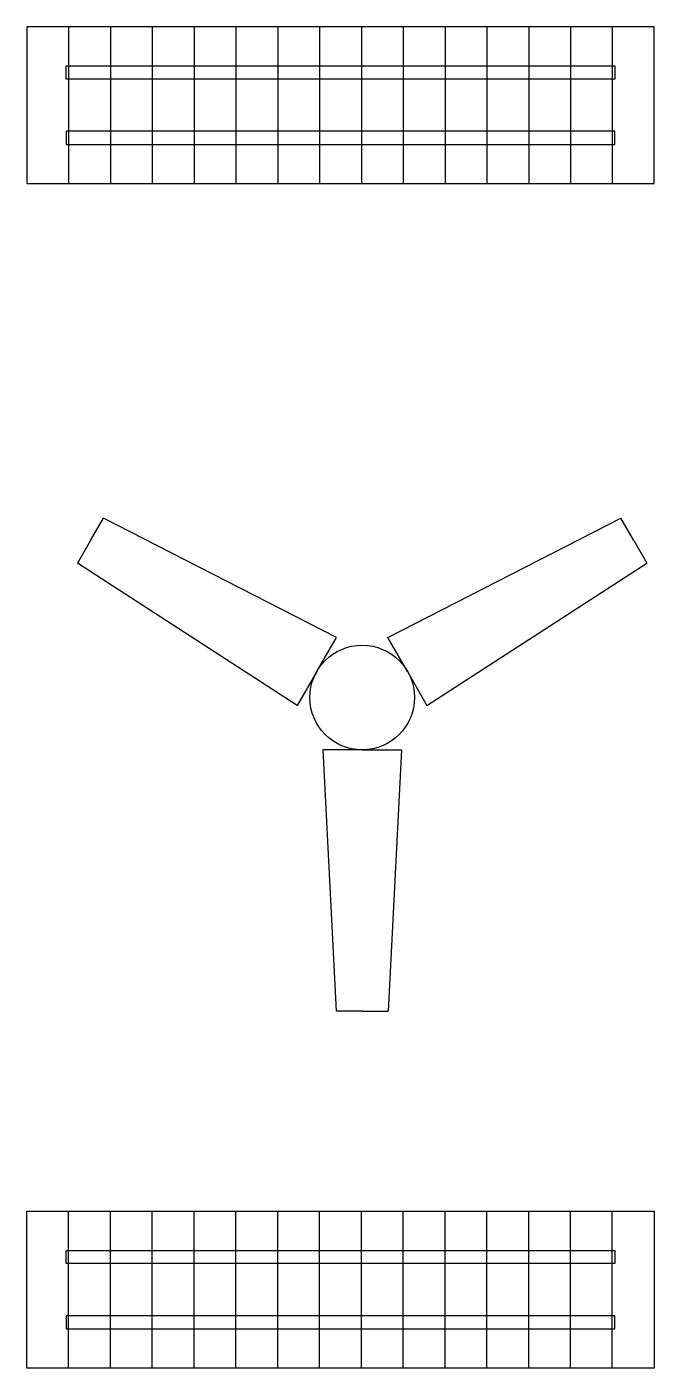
# Model space of a CAD drawing. Header units: inches. Extents: x 11 to 59, y 5 to 108.
import ezdxf

# ---------------------------------------------------------------- set-up
doc = ezdxf.new("R2010")
doc.units = ezdxf.units.IN
doc.header["$MEASUREMENT"] = 0
doc.layers.add('fan', color=150, linetype='Continuous')
doc.layers.add('new block', color=10, linetype='Continuous')
doc.layers.get('new block').off()

# ---------------------------------------------------------------- blocks, each defined once
blk = doc.blocks.new('*U2')
at = {"layer": 'fan'}
for p, q in [((0, 10), (-3, 10)), ((-3, 10), (-2, -10)), ((0, 10), (3, 10)), ((3, 10), (2, -10)), ((0, -10), (-2, -10)), ((0, -10), (2, -10))]:
    blk.add_line(p, q, dxfattribs=at)
blk = doc.blocks.new('*U3')
at = {"layer": 'fan', "color": 0, "linetype": 'ByBlock', "lineweight": -2, "transparency": 16777216}
for p, rotation in [((5427.43, 4874.12), 240), ((5451.68, 4874.12), 120)]:
    blk.add_blockref('*U2', p, dxfattribs=dict(at, rotation=rotation))
blk.add_blockref('*U2', (5439.56, 4853.12), dxfattribs=at)
blk = doc.blocks.new('fan')
at = {"layer": 'fan'}
blk.add_circle((5439.56, 4867.12), 4, dxfattribs=at)
blk.add_blockref('*U3', (0, 0), dxfattribs=at)
blk = doc.blocks.new('fannn')
at = {"layer": 'fan'}
for p, q in [((11411.42, 9785.55), (11363.42, 9785.55)), ((11363.42, 9785.55), (11363.42, 9773.55)), ((11366.62, 9785.55), (11366.62, 9773.55)), ((11366.62, 9785.55), (11366.62, 9773.55)), ((11369.82, 9785.55), (11369.82, 9773.55)), ((11373.02, 9785.55), (11373.02, 9773.55)), ((11376.22, 9785.55), (11376.22, 9773.55)), ((11379.42, 9785.55), (11379.42, 9773.55)), ((11382.62, 9785.55), (11382.62, 9773.55)), ((11385.82, 9785.55), (11385.82, 9773.55)), ((11389.02, 9785.55), (11389.02, 9773.55)), ((11392.22, 9785.55), (11392.22, 9773.55)), ((11395.42, 9785.55), (11395.42, 9773.55)), ((11398.62, 9785.55), (11398.62, 9773.55)), ((11401.82, 9785.55), (11401.82, 9773.55)), ((11405.02, 9785.55), (11405.02, 9773.55)), ((11408.22, 9785.55), (11408.22, 9773.55)), ((11411.42, 9773.55), (11411.42, 9785.55)), ((11363.42, 9773.55), (11411.42, 9773.55)), ((11363.42, 9694.95), (11411.42, 9694.95)), ((11363.42, 9682.95), (11363.42, 9694.95)), ((11366.62, 9682.95), (11366.62, 9694.95)), ((11366.62, 9682.95), (11366.62, 9694.95)), ((11369.82, 9682.95), (11369.82, 9694.95)), ((11373.02, 9682.95), (11373.02, 9694.95)), ((11376.22, 9682.95), (11376.22, 9694.95)), ((11379.42, 9682.95), (11379.42, 9694.95)), ((11382.62, 9682.95), (11382.62, 9694.95)), ((11385.82, 9682.95), (11385.82, 9694.95)), ((11389.02, 9682.95), (11389.02, 9694.95)), ((11392.22, 9682.95), (11392.22, 9694.95)), ((11395.42, 9682.95), (11395.42, 9694.95)), ((11398.62, 9682.95), (11398.62, 9694.95)), ((11401.82, 9682.95), (11401.82, 9694.95)), ((11405.02, 9682.95), (11405.02, 9694.95)), ((11408.22, 9682.95), (11408.22, 9694.95)), ((11411.42, 9694.95), (11411.42, 9682.95)), ((11411.42, 9682.95), (11363.42, 9682.95))]:
    blk.add_line(p, q, dxfattribs=at)
for points in [[(11366.42, 9782.55), (11408.42, 9782.55), (11408.42, 9781.55), (11366.42, 9781.55)], [(11366.42, 9776.55), (11408.42, 9776.55), (11408.42, 9777.55), (11366.42, 9777.55)], [(11366.42, 9691.95), (11408.42, 9691.95), (11408.42, 9690.95), (11366.42, 9690.95)], [(11366.42, 9685.95), (11408.42, 9685.95), (11408.42, 9686.95), (11366.42, 9686.95)]]:
    blk.add_lwpolyline(points, close=True, dxfattribs=at)
blk.add_blockref('fan', (5949.52, 4867.12), dxfattribs=at)

msp = doc.modelspace()

# ---------------------------------------------------------------- block references
at = {"layer": 'new block'}
msp.add_blockref('fannn', (-11352.38, -9677.61), dxfattribs=at)

doc.saveas('drawing.dxf')
